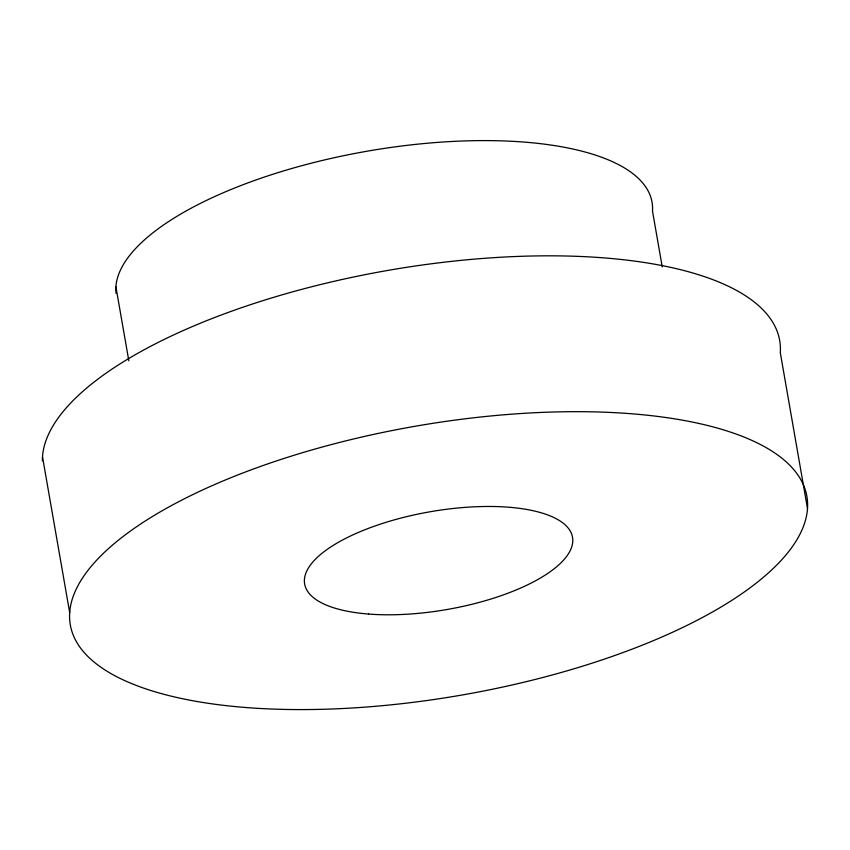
<?xml version="1.0" encoding="UTF-8"?>
<svg xmlns="http://www.w3.org/2000/svg" width="850" height="850" viewBox="0 0 850 850"><rect width="100%" height="100%" fill="white"/><g stroke="black" fill="none" stroke-linecap="round" stroke-linejoin="round"><path stroke-width="1.27" d="M807.5 508.566A373.841 136.404 -9.9 0 0 262.267 465.811A373.841 136.404 -9.9 0 0 246.032 707.529A373.841 136.404 -9.9 0 0 807.5 508.566L780.3 352.707A373.841 136.404 -9.9 0 0 415.459 265.986A373.841 136.404 -9.9 0 0 42.383 460.859M662.235 266.9L652.492 211.055A271.883 99.206 -9.9 0 0 382.277 148.718A271.883 99.206 -9.9 0 0 116.036 293.324M115.908 286.801L128.828 360.825M42.5 456.854L69.7 612.712M368.571 614.051A135.947 49.597 -9.9 0 0 572.741 541.705A135.947 49.597 -9.9 0 0 374.478 526.15A135.947 49.597 -9.9 0 0 368.571 614.051"/></g></svg>
